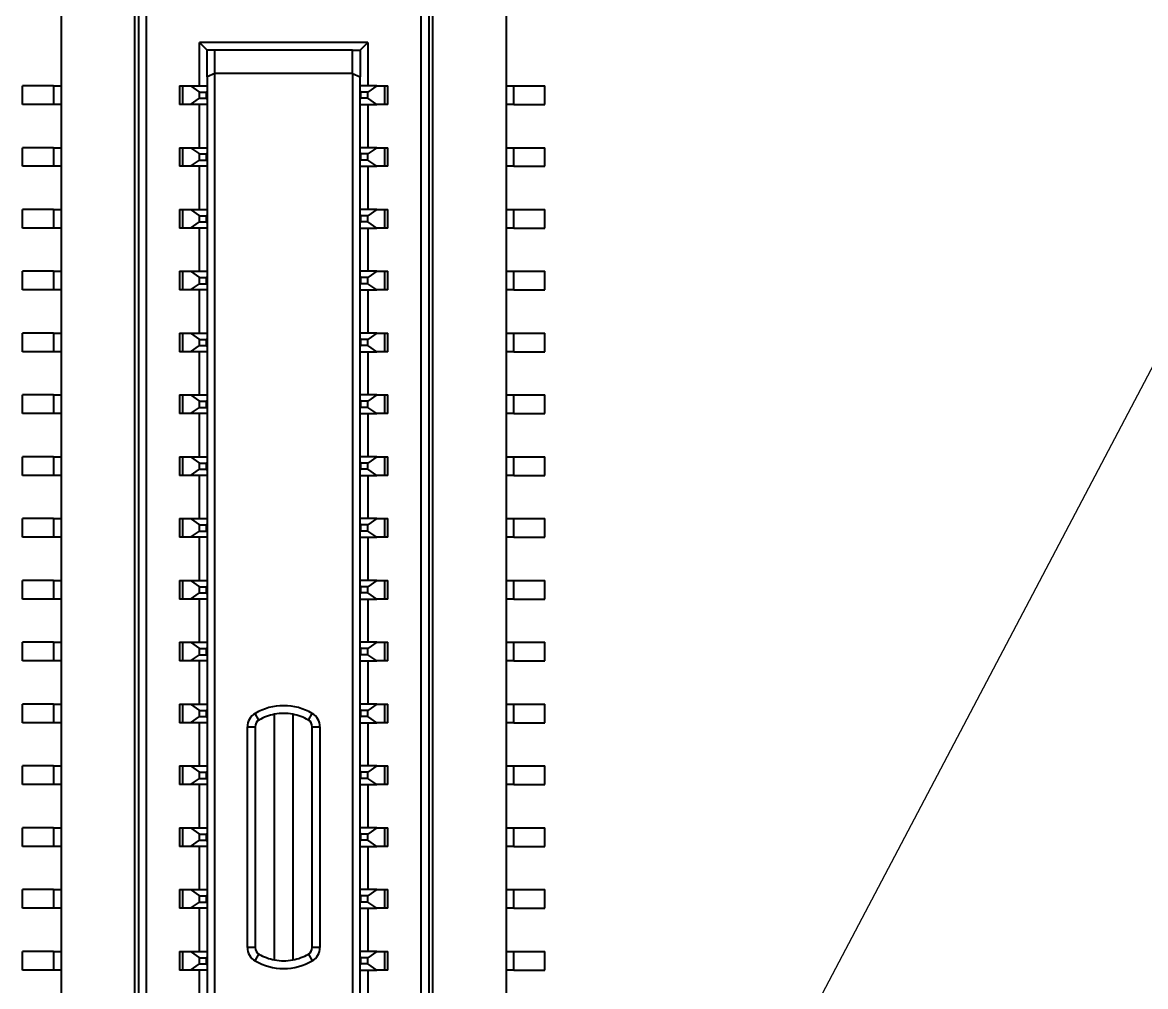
# Model space of a CAD drawing. Header units: millimetres. Extents: x 15 to 205, y 5 to 292.
# Drawn here: x 115.67 to 122.94, y 239.01 to 245.24 of the extents above; entities that cross this region are included whole.
import ezdxf

# ---------------------------------------------------------------- set-up
doc = ezdxf.new("R2010")
doc.units = ezdxf.units.MM
doc.layers.add('Annotations', color=7, linetype='Continuous')
doc.layers.add('Geometries', color=7, linetype='Continuous')
doc.dimstyles.new('ISO-25', dxfattribs={"dimtxt": 2.5, "dimasz": 2.5, "dimexe": 1.25, "dimexo": 0.625, "dimtad": 1, "dimtxsty": 'Standard', "dimcen": 2.5, "dimadec": 0, "dimazin": 0, "dimtfac": 1, "dimtmove": 0, "dimatfit": 3, "dimfxl": 1, "dimarcsym": 0})

msp = doc.modelspace()

# ---------------------------------------------------------------- linework, layer by layer
at = {"layer": 'Geometries', "linetype": 'Continuous', "lineweight": 40}
for p, q in [((116.4693, 245.7223), (116.4693, 224.2223)), ((118.2493, 224.2223), (118.2493, 245.7223)), ((115.9193, 245.3723), (115.9193, 244.8323)), ((116.3943, 245.3723), (116.3943, 224.5723)), ((116.4193, 245.3723), (116.4193, 224.5723)), ((118.2993, 245.3723), (118.2993, 224.5723)), ((118.3243, 224.5723), (118.3243, 245.3723)), ((118.7993, 245.3723), (118.7993, 244.8323)), ((116.8143, 244.8323), (116.8143, 245.1123)), ((117.9043, 245.1123), (116.8143, 245.1123)), ((116.8143, 245.1123), (116.8643, 245.0623)), ((117.9043, 245.1123), (117.8543, 245.0623)), ((117.9043, 245.1123), (117.9043, 244.8323)), ((116.9143, 245.0623), (116.8643, 245.0623)), ((116.8643, 244.8915), (116.8643, 245.0623)), ((117.8043, 245.0623), (116.9143, 245.0623)), ((116.9143, 244.9123), (116.9143, 245.0623)), ((117.8043, 245.0623), (117.8543, 245.0623)), ((117.8043, 244.9123), (117.8043, 245.0623)), ((117.8543, 245.0623), (117.8543, 244.8915)), ((116.9143, 244.9123), (116.8643, 244.8915)), ((116.8643, 244.8915), (116.8643, 244.8323)), ((117.8043, 244.9123), (116.9143, 244.9123)), ((116.9143, 225.0323), (116.9143, 244.9123)), ((117.8043, 244.9123), (117.8043, 225.0323)), ((117.8043, 244.9123), (117.8543, 244.8915)), ((117.8543, 244.8323), (117.8543, 244.8915)), ((115.8693, 244.8323), (115.6693, 244.8323)), ((115.6693, 244.7123), (115.6693, 244.8323)), ((115.8693, 244.8323), (115.9193, 244.8323)), ((115.8693, 244.8323), (115.8693, 244.7123)), ((115.9193, 244.8323), (115.9193, 244.7123)), ((116.6843, 244.8323), (116.6843, 244.7123)), ((116.6843, 244.8323), (116.706, 244.8323)), ((116.706, 244.8323), (116.7556, 244.8323)), ((116.706, 244.7123), (116.706, 244.8323)), ((116.7556, 244.8323), (116.8143, 244.8323)), ((116.7556, 244.8323), (116.8143, 244.7923)), ((116.8143, 244.8323), (116.8643, 244.8323)), ((116.8593, 244.7923), (116.8643, 244.7982)), ((116.8643, 244.8323), (116.8643, 244.7982)), ((116.8643, 244.7982), (116.8643, 244.7463)), ((117.9043, 244.8323), (117.8543, 244.8323)), ((117.8543, 244.7982), (117.8543, 244.8323)), ((117.8593, 244.7923), (117.8543, 244.7982)), ((117.8543, 244.7463), (117.8543, 244.7982)), ((117.9631, 244.8323), (117.9043, 244.8323)), ((117.9631, 244.8323), (117.9043, 244.7923)), ((117.9631, 244.8323), (118.0126, 244.8323)), ((118.0126, 244.8323), (118.0126, 244.7123)), ((118.0126, 244.8323), (118.0343, 244.8323)), ((118.0343, 244.7123), (118.0343, 244.8323)), ((118.7993, 244.8323), (118.8493, 244.8323)), ((118.7993, 244.8323), (118.7993, 244.7123)), ((118.8493, 244.7123), (118.8493, 244.8323)), ((118.8493, 244.8323), (119.0493, 244.8323)), ((119.0493, 244.7123), (119.0493, 244.8323)), ((116.7556, 244.7123), (116.8143, 244.7523)), ((116.8143, 244.7923), (116.8593, 244.7923)), ((116.8143, 244.7523), (116.8143, 244.7923)), ((116.8143, 244.7523), (116.8593, 244.7523)), ((116.8593, 244.7523), (116.8593, 244.7923)), ((116.8593, 244.7523), (116.8643, 244.7463)), ((116.8643, 244.7463), (116.8643, 244.7123)), ((117.8593, 244.7523), (117.8543, 244.7463)), ((117.8543, 244.7123), (117.8543, 244.7463)), ((117.9043, 244.7923), (117.8593, 244.7923)), ((117.8593, 244.7523), (117.8593, 244.7923)), ((117.9043, 244.7523), (117.8593, 244.7523)), ((117.9043, 244.7523), (117.9043, 244.7923)), ((117.9631, 244.7123), (117.9043, 244.7523)), ((115.8693, 244.7123), (115.6693, 244.7123)), ((115.9193, 244.7123), (115.8693, 244.7123)), ((115.9193, 244.7123), (115.9193, 244.4323)), ((116.706, 244.7123), (116.6843, 244.7123)), ((116.7556, 244.7123), (116.706, 244.7123)), ((116.8143, 244.7123), (116.7556, 244.7123)), ((116.8143, 244.4323), (116.8143, 244.7123)), ((116.8643, 244.7123), (116.8143, 244.7123)), ((116.8643, 244.7123), (116.8643, 244.4323)), ((117.8543, 244.7123), (117.9043, 244.7123)), ((117.8543, 244.4323), (117.8543, 244.7123)), ((117.9043, 244.7123), (117.9631, 244.7123)), ((117.9043, 244.7123), (117.9043, 244.4323)), ((118.0126, 244.7123), (117.9631, 244.7123)), ((118.0343, 244.7123), (118.0126, 244.7123)), ((118.7993, 244.7123), (118.7993, 244.4323)), ((118.8493, 244.7123), (118.7993, 244.7123)), ((118.8493, 244.7123), (119.0493, 244.7123)), ((115.8693, 244.4323), (115.6693, 244.4323)), ((115.6693, 244.3123), (115.6693, 244.4323)), ((115.8693, 244.4323), (115.8693, 244.3123)), ((115.8693, 244.4323), (115.9193, 244.4323)), ((115.9193, 244.4323), (115.9193, 244.3123)), ((116.6843, 244.4323), (116.6843, 244.3123)), ((116.6843, 244.4323), (116.706, 244.4323)), ((116.706, 244.4323), (116.7556, 244.4323)), ((116.706, 244.3123), (116.706, 244.4323)), ((116.7556, 244.4323), (116.8143, 244.4323)), ((116.7556, 244.4323), (116.8143, 244.3923)), ((116.8143, 244.4323), (116.8643, 244.4323)), ((116.8143, 244.3923), (116.8593, 244.3923)), ((116.8143, 244.3523), (116.8143, 244.3923)), ((116.8593, 244.3923), (116.8643, 244.3982)), ((116.8593, 244.3523), (116.8593, 244.3923)), ((116.8643, 244.4323), (116.8643, 244.3982)), ((116.8643, 244.3982), (116.8643, 244.3463)), ((117.9043, 244.4323), (117.8543, 244.4323)), ((117.8543, 244.3982), (117.8543, 244.4323)), ((117.8593, 244.3923), (117.8543, 244.3982)), ((117.8543, 244.3463), (117.8543, 244.3982)), ((117.8593, 244.3523), (117.8593, 244.3923)), ((117.9043, 244.3923), (117.8593, 244.3923)), ((117.9631, 244.4323), (117.9043, 244.4323)), ((117.9631, 244.4323), (117.9043, 244.3923)), ((117.9043, 244.3523), (117.9043, 244.3923)), ((117.9631, 244.4323), (118.0127, 244.4323)), ((118.0127, 244.4323), (118.0343, 244.4323)), ((118.0127, 244.4323), (118.0127, 244.3123)), ((118.0343, 244.3123), (118.0343, 244.4323)), ((118.7993, 244.4323), (118.8493, 244.4323)), ((118.7993, 244.4323), (118.7993, 244.3123)), ((118.8493, 244.3123), (118.8493, 244.4323)), ((118.8493, 244.4323), (119.0493, 244.4323)), ((119.0493, 244.3123), (119.0493, 244.4323)), ((115.8693, 244.3123), (115.6693, 244.3123)), ((115.9193, 244.3123), (115.8693, 244.3123)), ((115.9193, 244.3123), (115.9193, 244.0323)), ((116.706, 244.3123), (116.6843, 244.3123)), ((116.7556, 244.3123), (116.706, 244.3123)), ((116.7556, 244.3123), (116.8143, 244.3523)), ((116.8143, 244.3123), (116.7556, 244.3123)), ((116.8143, 244.3523), (116.8593, 244.3523)), ((116.8143, 244.0323), (116.8143, 244.3123)), ((116.8643, 244.3123), (116.8143, 244.3123)), ((116.8593, 244.3523), (116.8643, 244.3463)), ((116.8643, 244.3463), (116.8643, 244.3123)), ((116.8643, 244.3123), (116.8643, 244.0323)), ((117.8593, 244.3523), (117.8543, 244.3463)), ((117.8543, 244.3123), (117.8543, 244.3463)), ((117.8543, 244.3123), (117.9043, 244.3123)), ((117.8543, 244.0323), (117.8543, 244.3123)), ((117.9043, 244.3523), (117.8593, 244.3523)), ((117.9631, 244.3123), (117.9043, 244.3523)), ((117.9043, 244.3123), (117.9043, 244.0323)), ((117.9043, 244.3123), (117.9631, 244.3123)), ((118.0127, 244.3123), (117.9631, 244.3123)), ((118.0343, 244.3123), (118.0127, 244.3123)), ((118.7993, 244.3123), (118.7993, 244.0323)), ((118.8493, 244.3123), (118.7993, 244.3123)), ((118.8493, 244.3123), (119.0493, 244.3123)), ((115.6693, 243.9123), (115.6693, 244.0323)), ((115.8693, 244.0323), (115.6693, 244.0323)), ((115.8693, 244.0323), (115.9193, 244.0323)), ((115.8693, 244.0323), (115.8693, 243.9123)), ((115.9193, 244.0323), (115.9193, 243.9123)), ((116.6843, 244.0323), (116.706, 244.0323)), ((116.6843, 244.0323), (116.6843, 243.9123)), ((116.706, 243.9123), (116.706, 244.0323)), ((116.706, 244.0323), (116.7556, 244.0323)), ((116.7556, 244.0323), (116.8143, 244.0323)), ((116.7556, 244.0323), (116.8143, 243.9923)), ((116.8143, 244.0323), (116.8643, 244.0323)), ((116.8643, 244.0323), (116.8643, 243.9982)), ((117.9043, 244.0323), (117.8543, 244.0323)), ((117.8543, 243.9982), (117.8543, 244.0323)), ((117.9631, 244.0323), (117.9043, 244.0323)), ((117.9631, 244.0323), (117.9043, 243.9923)), ((117.9631, 244.0323), (118.0126, 244.0323)), ((118.0126, 244.0323), (118.0343, 244.0323)), ((118.0126, 244.0323), (118.0127, 243.9123)), ((118.0343, 243.9123), (118.0343, 244.0323)), ((118.7993, 244.0323), (118.8493, 244.0323)), ((118.7993, 244.0323), (118.7993, 243.9123)), ((118.8493, 244.0323), (119.0493, 244.0323)), ((118.8493, 243.9123), (118.8493, 244.0323)), ((119.0493, 243.9123), (119.0493, 244.0323)), ((116.7556, 243.9123), (116.8143, 243.9523)), ((116.8143, 243.9523), (116.8143, 243.9923)), ((116.8143, 243.9923), (116.8593, 243.9923)), ((116.8143, 243.9523), (116.8593, 243.9523)), ((116.8593, 243.9923), (116.8643, 243.9982)), ((116.8593, 243.9523), (116.8593, 243.9923)), ((116.8593, 243.9523), (116.8643, 243.9463)), ((116.8643, 243.9982), (116.8643, 243.9463)), ((116.8643, 243.9463), (116.8643, 243.9123)), ((117.8593, 243.9923), (117.8543, 243.9982)), ((117.8543, 243.9463), (117.8543, 243.9982)), ((117.8593, 243.9523), (117.8543, 243.9463)), ((117.8543, 243.9123), (117.8543, 243.9463)), ((117.8593, 243.9523), (117.8593, 243.9923)), ((117.9043, 243.9923), (117.8593, 243.9923)), ((117.9043, 243.9523), (117.8593, 243.9523)), ((117.9043, 243.9523), (117.9043, 243.9923)), ((117.9631, 243.9123), (117.9043, 243.9523)), ((115.8693, 243.9123), (115.6693, 243.9123)), ((115.9193, 243.9123), (115.8693, 243.9123)), ((115.9193, 243.9123), (115.9193, 243.6323)), ((116.706, 243.9123), (116.6843, 243.9123)), ((116.7556, 243.9123), (116.706, 243.9123)), ((116.8143, 243.9123), (116.7556, 243.9123)), ((116.8143, 243.6323), (116.8143, 243.9123)), ((116.8643, 243.9123), (116.8143, 243.9123)), ((116.8643, 243.9123), (116.8643, 243.6323)), ((117.8543, 243.9123), (117.9043, 243.9123)), ((117.8543, 243.6323), (117.8543, 243.9123)), ((117.9043, 243.9123), (117.9631, 243.9123)), ((117.9043, 243.9123), (117.9043, 243.6323)), ((118.0127, 243.9123), (117.9631, 243.9123)), ((118.0343, 243.9123), (118.0127, 243.9123)), ((118.8493, 243.9123), (118.7993, 243.9123)), ((118.7993, 243.9123), (118.7993, 243.6323)), ((118.8493, 243.9123), (119.0493, 243.9123)), ((115.6693, 243.5123), (115.6693, 243.6323)), ((115.8693, 243.6323), (115.6693, 243.6323)), ((115.8693, 243.6323), (115.9193, 243.6323)), ((115.8693, 243.6323), (115.8693, 243.5123)), ((115.9193, 243.6323), (115.9193, 243.5123)), ((116.6843, 243.6323), (116.6843, 243.5123)), ((116.6843, 243.6323), (116.706, 243.6323)), ((116.706, 243.5123), (116.706, 243.6323)), ((116.706, 243.6323), (116.7556, 243.6323)), ((116.7556, 243.6323), (116.8143, 243.5923)), ((116.7556, 243.6323), (116.8143, 243.6323)), ((116.8143, 243.6323), (116.8643, 243.6323)), ((116.8143, 243.5923), (116.8593, 243.5923)), ((116.8143, 243.5523), (116.8143, 243.5923)), ((116.8593, 243.5923), (116.8643, 243.5982)), ((116.8593, 243.5523), (116.8593, 243.5923)), ((116.8643, 243.6323), (116.8643, 243.5982)), ((116.8643, 243.5982), (116.8643, 243.5463)), ((117.9043, 243.6323), (117.8543, 243.6323)), ((117.8543, 243.5982), (117.8543, 243.6323)), ((117.8593, 243.5923), (117.8543, 243.5982)), ((117.8543, 243.5463), (117.8543, 243.5982)), ((117.9043, 243.5923), (117.8593, 243.5923)), ((117.8593, 243.5523), (117.8593, 243.5923)), ((117.9631, 243.6323), (117.9043, 243.6323)), ((117.9631, 243.6323), (117.9043, 243.5923)), ((117.9043, 243.5523), (117.9043, 243.5923)), ((117.9631, 243.6323), (118.0127, 243.6323)), ((118.0127, 243.6323), (118.0343, 243.6323)), ((118.0127, 243.6323), (118.0127, 243.5123)), ((118.0343, 243.5123), (118.0343, 243.6323)), ((118.7993, 243.6323), (118.7993, 243.5123)), ((118.7993, 243.6323), (118.8493, 243.6323)), ((118.8493, 243.6323), (119.0493, 243.6323)), ((118.8493, 243.5123), (118.8493, 243.6323)), ((119.0493, 243.5123), (119.0493, 243.6323)), ((115.8693, 243.5123), (115.6693, 243.5123)), ((115.9193, 243.5123), (115.8693, 243.5123)), ((115.9193, 243.5123), (115.9193, 243.2323)), ((116.706, 243.5123), (116.6843, 243.5123)), ((116.7556, 243.5123), (116.706, 243.5123)), ((116.7556, 243.5123), (116.8143, 243.5523)), ((116.8143, 243.5123), (116.7556, 243.5123)), ((116.8143, 243.5523), (116.8593, 243.5523)), ((116.8143, 243.2323), (116.8143, 243.5123)), ((116.8643, 243.5123), (116.8143, 243.5123)), ((116.8593, 243.5523), (116.8643, 243.5463)), ((116.8643, 243.5463), (116.8643, 243.5123)), ((116.8643, 243.5123), (116.8643, 243.2323)), ((117.8593, 243.5523), (117.8543, 243.5463)), ((117.8543, 243.5123), (117.8543, 243.5463)), ((117.8543, 243.5123), (117.9043, 243.5123)), ((117.8543, 243.2323), (117.8543, 243.5123)), ((117.9043, 243.5523), (117.8593, 243.5523)), ((117.9631, 243.5123), (117.9043, 243.5523)), ((117.9043, 243.5123), (117.9043, 243.2323)), ((117.9043, 243.5123), (117.9631, 243.5123)), ((118.0127, 243.5123), (117.9631, 243.5123)), ((118.0343, 243.5123), (118.0127, 243.5123)), ((118.8493, 243.5123), (118.7993, 243.5123)), ((118.7993, 243.5123), (118.7993, 243.2323)), ((118.8493, 243.5123), (119.0493, 243.5123)), ((115.8693, 243.2323), (115.6693, 243.2323)), ((115.6693, 243.1123), (115.6693, 243.2323)), ((115.8693, 243.2323), (115.8693, 243.1123)), ((115.8693, 243.2323), (115.9193, 243.2323)), ((115.9193, 243.2323), (115.9193, 243.1123)), ((116.6843, 243.2323), (116.6843, 243.1123)), ((116.6843, 243.2323), (116.706, 243.2323)), ((116.706, 243.2323), (116.7556, 243.2323)), ((116.706, 243.1123), (116.706, 243.2323)), ((116.7556, 243.2323), (116.8143, 243.1923)), ((116.7556, 243.2323), (116.8143, 243.2323)), ((116.8143, 243.2323), (116.8643, 243.2323)), ((116.8643, 243.2323), (116.8643, 243.1982)), ((117.9043, 243.2323), (117.8543, 243.2323)), ((117.8543, 243.1982), (117.8543, 243.2323)), ((117.9631, 243.2323), (117.9043, 243.2323)), ((117.9631, 243.2323), (117.9043, 243.1923)), ((117.9631, 243.2323), (118.0127, 243.2323)), ((118.0127, 243.2323), (118.0343, 243.2323)), ((118.0127, 243.2323), (118.0127, 243.1123)), ((118.0343, 243.1123), (118.0343, 243.2323)), ((118.7993, 243.2323), (118.7993, 243.1123)), ((118.7993, 243.2323), (118.8493, 243.2323)), ((118.8493, 243.2323), (119.0493, 243.2323)), ((118.8493, 243.1123), (118.8493, 243.2323)), ((119.0493, 243.1123), (119.0493, 243.2323)), ((116.7556, 243.1123), (116.8143, 243.1523)), ((116.8143, 243.1523), (116.8143, 243.1923)), ((116.8143, 243.1923), (116.8593, 243.1923)), ((116.8143, 243.1523), (116.8593, 243.1523)), ((116.8593, 243.1923), (116.8643, 243.1982)), ((116.8593, 243.1523), (116.8593, 243.1923)), ((116.8593, 243.1523), (116.8643, 243.1463)), ((116.8643, 243.1982), (116.8643, 243.1463)), ((116.8643, 243.1463), (116.8643, 243.1123)), ((117.8593, 243.1923), (117.8543, 243.1982)), ((117.8543, 243.1463), (117.8543, 243.1982)), ((117.8593, 243.1523), (117.8543, 243.1463)), ((117.8543, 243.1123), (117.8543, 243.1463)), ((117.9043, 243.1923), (117.8593, 243.1923)), ((117.8593, 243.1523), (117.8593, 243.1923)), ((117.9043, 243.1523), (117.8593, 243.1523)), ((117.9043, 243.1523), (117.9043, 243.1923)), ((117.9631, 243.1123), (117.9043, 243.1523)), ((115.8693, 243.1123), (115.6693, 243.1123)), ((115.9193, 243.1123), (115.8693, 243.1123)), ((115.9193, 243.1123), (115.9193, 242.8323)), ((116.706, 243.1123), (116.6843, 243.1123)), ((116.7556, 243.1123), (116.706, 243.1123)), ((116.8143, 243.1123), (116.7556, 243.1123)), ((116.8143, 242.8323), (116.8143, 243.1123)), ((116.8643, 243.1123), (116.8143, 243.1123)), ((116.8643, 243.1123), (116.8643, 242.8323)), ((117.8543, 243.1123), (117.9043, 243.1123)), ((117.8543, 242.8323), (117.8543, 243.1123)), ((117.9043, 243.1123), (117.9631, 243.1123)), ((117.9043, 243.1123), (117.9043, 242.8323)), ((118.0127, 243.1123), (117.9631, 243.1123)), ((118.0343, 243.1123), (118.0127, 243.1123)), ((118.8493, 243.1123), (118.7993, 243.1123)), ((118.7993, 243.1123), (118.7993, 242.8323)), ((118.8493, 243.1123), (119.0493, 243.1123)), ((115.8693, 242.8323), (115.6693, 242.8323)), ((115.6693, 242.7123), (115.6693, 242.8323)), ((115.8693, 242.8323), (115.9193, 242.8323)), ((115.8693, 242.8323), (115.8693, 242.7123)), ((115.9193, 242.8323), (115.9193, 242.7123)), ((116.6843, 242.8323), (116.7061, 242.8323)), ((116.6843, 242.8323), (116.6843, 242.7123)), ((116.706, 242.7123), (116.7061, 242.8323)), ((116.7061, 242.8323), (116.7556, 242.8323)), ((116.7556, 242.8323), (116.8143, 242.8323)), ((116.7556, 242.8323), (116.8143, 242.7923)), ((116.8143, 242.8323), (116.8643, 242.8323)), ((116.8143, 242.7923), (116.8593, 242.7923)), ((116.8143, 242.7523), (116.8143, 242.7923)), ((116.8593, 242.7923), (116.8643, 242.7982)), ((116.8593, 242.7523), (116.8593, 242.7923)), ((116.8643, 242.8323), (116.8643, 242.7982)), ((116.8643, 242.7982), (116.8643, 242.7463)), ((117.9043, 242.8323), (117.8543, 242.8323)), ((117.8543, 242.7982), (117.8543, 242.8323)), ((117.8593, 242.7923), (117.8543, 242.7982)), ((117.8543, 242.7463), (117.8543, 242.7982)), ((117.9043, 242.7923), (117.8593, 242.7923)), ((117.8593, 242.7523), (117.8593, 242.7923)), ((117.9631, 242.8323), (117.9043, 242.8323)), ((117.9631, 242.8323), (117.9043, 242.7923)), ((117.9043, 242.7523), (117.9043, 242.7923)), ((117.9631, 242.8323), (118.0126, 242.8323)), ((118.0126, 242.8323), (118.0343, 242.8323)), ((118.0126, 242.8323), (118.0127, 242.7123)), ((118.0343, 242.7123), (118.0343, 242.8323)), ((118.7993, 242.8323), (118.8493, 242.8323)), ((118.7993, 242.8323), (118.7993, 242.7123)), ((118.8493, 242.7123), (118.8493, 242.8323)), ((118.8493, 242.8323), (119.0493, 242.8323)), ((119.0493, 242.7123), (119.0493, 242.8323)), ((115.8693, 242.7123), (115.6693, 242.7123)), ((115.9193, 242.7123), (115.8693, 242.7123)), ((115.9193, 242.7123), (115.9193, 242.4323)), ((116.706, 242.7123), (116.6843, 242.7123)), ((116.7556, 242.7123), (116.706, 242.7123)), ((116.7556, 242.7123), (116.8143, 242.7523)), ((116.8143, 242.7123), (116.7556, 242.7123)), ((116.8143, 242.7523), (116.8593, 242.7523)), ((116.8143, 242.4323), (116.8143, 242.7123)), ((116.8643, 242.7123), (116.8143, 242.7123)), ((116.8593, 242.7523), (116.8643, 242.7463)), ((116.8643, 242.7463), (116.8643, 242.7123)), ((116.8643, 242.7123), (116.8643, 242.4323)), ((117.8593, 242.7523), (117.8543, 242.7463)), ((117.8543, 242.7123), (117.8543, 242.7463)), ((117.8543, 242.7123), (117.9043, 242.7123)), ((117.8543, 242.4323), (117.8543, 242.7123)), ((117.9043, 242.7523), (117.8593, 242.7523)), ((117.9631, 242.7123), (117.9043, 242.7523)), ((117.9043, 242.7123), (117.9631, 242.7123)), ((117.9043, 242.7123), (117.9043, 242.4323)), ((118.0127, 242.7123), (117.9631, 242.7123)), ((118.0343, 242.7123), (118.0127, 242.7123)), ((118.8493, 242.7123), (118.7993, 242.7123)), ((118.7993, 242.7123), (118.7993, 242.4323)), ((118.8493, 242.7123), (119.0493, 242.7123)), ((115.8693, 242.4323), (115.6693, 242.4323)), ((115.6693, 242.3123), (115.6693, 242.4323)), ((115.8693, 242.4323), (115.9193, 242.4323)), ((115.8693, 242.4323), (115.8693, 242.3123)), ((115.9193, 242.4323), (115.9193, 242.3123)), ((116.6843, 242.4323), (116.7061, 242.4323)), ((116.6843, 242.4323), (116.6843, 242.3123)), ((116.706, 242.3123), (116.7061, 242.4323)), ((116.7061, 242.4323), (116.7556, 242.4323)), ((116.7556, 242.4323), (116.8143, 242.4323)), ((116.7556, 242.4323), (116.8143, 242.3923)), ((116.8143, 242.4323), (116.8643, 242.4323)), ((116.8643, 242.4323), (116.8643, 242.3982)), ((117.8543, 242.3982), (117.8543, 242.4323)), ((117.9043, 242.4323), (117.8543, 242.4323)), ((117.9631, 242.4323), (117.9043, 242.4323)), ((117.9631, 242.4323), (117.9043, 242.3923)), ((117.9631, 242.4323), (118.0127, 242.4323)), ((118.0127, 242.4323), (118.0127, 242.3123)), ((118.0127, 242.4323), (118.0343, 242.4323)), ((118.0343, 242.3123), (118.0343, 242.4323)), ((118.7993, 242.4323), (118.8493, 242.4323)), ((118.7993, 242.4323), (118.7993, 242.3123)), ((118.8493, 242.4323), (119.0493, 242.4323)), ((118.8493, 242.3123), (118.8493, 242.4323)), ((119.0493, 242.3123), (119.0493, 242.4323)), ((116.7556, 242.3123), (116.8143, 242.3523)), ((116.8143, 242.3923), (116.8593, 242.3923)), ((116.8143, 242.3523), (116.8143, 242.3923)), ((116.8143, 242.3523), (116.8593, 242.3523)), ((116.8593, 242.3923), (116.8643, 242.3982)), ((116.8593, 242.3523), (116.8593, 242.3923)), ((116.8593, 242.3523), (116.8643, 242.3463)), ((116.8643, 242.3982), (116.8643, 242.3463)), ((116.8643, 242.3463), (116.8643, 242.3123)), ((117.8593, 242.3923), (117.8543, 242.3982)), ((117.8543, 242.3463), (117.8543, 242.3982)), ((117.8593, 242.3523), (117.8543, 242.3463)), ((117.8543, 242.3123), (117.8543, 242.3463)), ((117.8593, 242.3523), (117.8593, 242.3923)), ((117.9043, 242.3923), (117.8593, 242.3923)), ((117.9043, 242.3523), (117.8593, 242.3523)), ((117.9043, 242.3523), (117.9043, 242.3923)), ((117.9631, 242.3123), (117.9043, 242.3523)), ((115.8693, 242.3123), (115.6693, 242.3123)), ((115.9193, 242.3123), (115.8693, 242.3123)), ((115.9193, 242.3123), (115.9193, 242.0323)), ((116.706, 242.3123), (116.6843, 242.3123)), ((116.7556, 242.3123), (116.706, 242.3123)), ((116.8143, 242.3123), (116.7556, 242.3123)), ((116.8143, 242.0323), (116.8143, 242.3123)), ((116.8643, 242.3123), (116.8143, 242.3123)), ((116.8643, 242.3123), (116.8643, 242.0323)), ((117.8543, 242.3123), (117.9043, 242.3123)), ((117.8543, 242.0323), (117.8543, 242.3123)), ((117.9043, 242.3123), (117.9631, 242.3123)), ((117.9043, 242.3123), (117.9043, 242.0323)), ((118.0127, 242.3123), (117.9631, 242.3123)), ((118.0343, 242.3123), (118.0127, 242.3123)), ((118.8493, 242.3123), (118.7993, 242.3123)), ((118.7993, 242.3123), (118.7993, 242.0323)), ((118.8493, 242.3123), (119.0493, 242.3123)), ((115.8693, 242.0323), (115.6693, 242.0323)), ((115.6693, 241.9123), (115.6693, 242.0323)), ((115.8693, 242.0323), (115.9193, 242.0323)), ((115.8693, 242.0323), (115.8693, 241.9123)), ((115.9193, 242.0323), (115.9193, 241.9123)), ((116.6843, 242.0323), (116.706, 242.0323)), ((116.6843, 242.0323), (116.6843, 241.9123)), ((116.706, 241.9123), (116.706, 242.0323)), ((116.706, 242.0323), (116.7556, 242.0323)), ((116.7556, 242.0323), (116.8143, 242.0323)), ((116.7556, 242.0323), (116.8143, 241.9923)), ((116.8143, 242.0323), (116.8643, 242.0323)), ((116.8143, 241.9923), (116.8593, 241.9923)), ((116.8143, 241.9523), (116.8143, 241.9923)), ((116.8593, 241.9923), (116.8643, 241.9982)), ((116.8593, 241.9523), (116.8593, 241.9923)), ((116.8643, 242.0323), (116.8643, 241.9982)), ((116.8643, 241.9982), (116.8643, 241.9463)), ((117.8543, 241.9982), (117.8543, 242.0323)), ((117.9043, 242.0323), (117.8543, 242.0323)), ((117.8593, 241.9923), (117.8543, 241.9982)), ((117.8543, 241.9463), (117.8543, 241.9982)), ((117.9043, 241.9923), (117.8593, 241.9923)), ((117.8593, 241.9523), (117.8593, 241.9923)), ((117.9631, 242.0323), (117.9043, 242.0323)), ((117.9631, 242.0323), (117.9043, 241.9923)), ((117.9043, 241.9523), (117.9043, 241.9923)), ((117.9631, 242.0323), (118.0127, 242.0323)), ((118.0127, 242.0323), (118.0127, 241.9123)), ((118.0127, 242.0323), (118.0343, 242.0323)), ((118.0343, 241.9123), (118.0343, 242.0323)), ((118.7993, 242.0323), (118.8493, 242.0323)), ((118.7993, 242.0323), (118.7993, 241.9123)), ((118.8493, 242.0323), (119.0493, 242.0323)), ((118.8493, 241.9123), (118.8493, 242.0323)), ((119.0493, 241.9123), (119.0493, 242.0323)), ((115.8693, 241.9123), (115.6693, 241.9123)), ((115.9193, 241.9123), (115.8693, 241.9123)), ((115.9193, 241.9123), (115.9193, 241.6323)), ((116.706, 241.9123), (116.6843, 241.9123)), ((116.7556, 241.9123), (116.706, 241.9123)), ((116.7556, 241.9123), (116.8143, 241.9523)), ((116.8143, 241.9123), (116.7556, 241.9123)), ((116.8143, 241.9523), (116.8593, 241.9523)), ((116.8143, 241.6323), (116.8143, 241.9123)), ((116.8643, 241.9123), (116.8143, 241.9123)), ((116.8593, 241.9523), (116.8643, 241.9463)), ((116.8643, 241.9463), (116.8643, 241.9123)), ((116.8643, 241.9123), (116.8643, 241.6323)), ((117.8593, 241.9523), (117.8543, 241.9463)), ((117.8543, 241.9123), (117.8543, 241.9463)), ((117.8543, 241.9123), (117.9043, 241.9123)), ((117.8543, 241.6323), (117.8543, 241.9123)), ((117.9043, 241.9523), (117.8593, 241.9523)), ((117.9631, 241.9123), (117.9043, 241.9523)), ((117.9043, 241.9123), (117.9043, 241.6323)), ((117.9043, 241.9123), (117.9631, 241.9123)), ((118.0127, 241.9123), (117.9631, 241.9123)), ((118.0343, 241.9123), (118.0127, 241.9123)), ((118.8493, 241.9123), (118.7993, 241.9123)), ((118.7993, 241.9123), (118.7993, 241.6323)), ((118.8493, 241.9123), (119.0493, 241.9123)), ((115.8693, 241.6323), (115.6693, 241.6323)), ((115.6693, 241.5123), (115.6693, 241.6323)), ((115.8693, 241.6323), (115.8693, 241.5123)), ((115.8693, 241.6323), (115.9193, 241.6323)), ((115.9193, 241.6323), (115.9193, 241.5123)), ((116.6843, 241.6323), (116.6843, 241.5123)), ((116.6843, 241.6323), (116.706, 241.6323)), ((116.7061, 241.5123), (116.706, 241.6323)), ((116.706, 241.6323), (116.7556, 241.6323)), ((116.7556, 241.6323), (116.8143, 241.5923)), ((116.7556, 241.6323), (116.8143, 241.6323)), ((116.8143, 241.6323), (116.8643, 241.6323)), ((116.8643, 241.6323), (116.8643, 241.5982)), ((117.9043, 241.6323), (117.8543, 241.6323)), ((117.8543, 241.5982), (117.8543, 241.6323)), ((117.9631, 241.6323), (117.9043, 241.5923)), ((117.9631, 241.6323), (117.9043, 241.6323)), ((117.9631, 241.6323), (118.0127, 241.6323)), ((118.0127, 241.6323), (118.0126, 241.5123)), ((118.0127, 241.6323), (118.0343, 241.6323)), ((118.0343, 241.5123), (118.0343, 241.6323)), ((118.7993, 241.6323), (118.8493, 241.6323)), ((118.7993, 241.6323), (118.7993, 241.5123)), ((118.8493, 241.6323), (119.0493, 241.6323)), ((118.8493, 241.5123), (118.8493, 241.6323)), ((119.0493, 241.5123), (119.0493, 241.6323)), ((116.7556, 241.5123), (116.8143, 241.5523)), ((116.8143, 241.5523), (116.8143, 241.5923)), ((116.8143, 241.5923), (116.8593, 241.5923)), ((116.8143, 241.5523), (116.8593, 241.5523)), ((116.8593, 241.5923), (116.8643, 241.5982)), ((116.8593, 241.5523), (116.8593, 241.5923)), ((116.8593, 241.5523), (116.8643, 241.5463)), ((116.8643, 241.5982), (116.8643, 241.5463)), ((116.8643, 241.5463), (116.8643, 241.5123)), ((117.8593, 241.5923), (117.8543, 241.5982)), ((117.8543, 241.5463), (117.8543, 241.5982)), ((117.8593, 241.5523), (117.8543, 241.5463)), ((117.8543, 241.5123), (117.8543, 241.5463)), ((117.8593, 241.5523), (117.8593, 241.5923)), ((117.9043, 241.5923), (117.8593, 241.5923)), ((117.9043, 241.5523), (117.8593, 241.5523)), ((117.9043, 241.5523), (117.9043, 241.5923)), ((117.9631, 241.5123), (117.9043, 241.5523)), ((115.8693, 241.5123), (115.6693, 241.5123)), ((115.9193, 241.5123), (115.8693, 241.5123)), ((115.9193, 241.5123), (115.9193, 241.2323)), ((116.7061, 241.5123), (116.6843, 241.5123)), ((116.7556, 241.5123), (116.7061, 241.5123)), ((116.8143, 241.5123), (116.7556, 241.5123)), ((116.8143, 241.2323), (116.8143, 241.5123)), ((116.8643, 241.5123), (116.8143, 241.5123)), ((116.8643, 241.5123), (116.8643, 241.2323)), ((117.8543, 241.2323), (117.8543, 241.5123)), ((117.8543, 241.5123), (117.9043, 241.5123)), ((117.9043, 241.5123), (117.9631, 241.5123)), ((117.9043, 241.5123), (117.9043, 241.2323)), ((118.0126, 241.5123), (117.9631, 241.5123)), ((118.0343, 241.5123), (118.0126, 241.5123)), ((118.8493, 241.5123), (118.7993, 241.5123)), ((118.7993, 241.5123), (118.7993, 241.2323)), ((118.8493, 241.5123), (119.0493, 241.5123)), ((115.8693, 241.2323), (115.6693, 241.2323)), ((115.6693, 241.1123), (115.6693, 241.2323)), ((115.8693, 241.2323), (115.8693, 241.1123)), ((115.8693, 241.2323), (115.9193, 241.2323)), ((115.9193, 241.2323), (115.9193, 241.1123)), ((116.6843, 241.2323), (116.6843, 241.1123)), ((116.6843, 241.2323), (116.7061, 241.2323)), ((116.706, 241.1123), (116.7061, 241.2323)), ((116.7061, 241.2323), (116.7556, 241.2323)), ((116.7556, 241.2323), (116.8143, 241.1923)), ((116.7556, 241.2323), (116.8143, 241.2323)), ((116.8143, 241.2323), (116.8643, 241.2323)), ((116.8143, 241.1523), (116.8143, 241.1923)), ((116.8143, 241.1923), (116.8593, 241.1923)), ((116.8593, 241.1923), (116.8643, 241.1982)), ((116.8593, 241.1523), (116.8593, 241.1923)), ((116.8643, 241.2323), (116.8643, 241.1982)), ((116.8643, 241.1982), (116.8643, 241.1463)), ((117.9043, 241.2323), (117.8543, 241.2323)), ((117.8543, 241.1982), (117.8543, 241.2323)), ((117.8593, 241.1923), (117.8543, 241.1982)), ((117.8543, 241.1463), (117.8543, 241.1982)), ((117.9043, 241.1923), (117.8593, 241.1923)), ((117.8593, 241.1523), (117.8593, 241.1923)), ((117.9631, 241.2323), (117.9043, 241.2323)), ((117.9631, 241.2323), (117.9043, 241.1923)), ((117.9043, 241.1523), (117.9043, 241.1923)), ((117.9631, 241.2323), (118.0127, 241.2323)), ((118.0127, 241.2323), (118.0343, 241.2323)), ((118.0127, 241.2323), (118.0127, 241.1123)), ((118.0343, 241.1123), (118.0343, 241.2323)), ((118.7993, 241.2323), (118.8493, 241.2323)), ((118.7993, 241.2323), (118.7993, 241.1123)), ((118.8493, 241.2323), (119.0493, 241.2323)), ((118.8493, 241.1123), (118.8493, 241.2323)), ((119.0493, 241.1123), (119.0493, 241.2323)), ((115.8693, 241.1123), (115.6693, 241.1123)), ((115.9193, 241.1123), (115.8693, 241.1123)), ((115.9193, 241.1123), (115.9193, 240.8323)), ((116.706, 241.1123), (116.6843, 241.1123)), ((116.7556, 241.1123), (116.706, 241.1123)), ((116.7556, 241.1123), (116.8143, 241.1523)), ((116.8143, 241.1123), (116.7556, 241.1123)), ((116.8143, 241.1523), (116.8593, 241.1523)), ((116.8143, 240.8323), (116.8143, 241.1123)), ((116.8643, 241.1123), (116.8143, 241.1123)), ((116.8593, 241.1523), (116.8643, 241.1463)), ((116.8643, 241.1463), (116.8643, 241.1123)), ((116.8643, 241.1123), (116.8643, 240.8323)), ((117.8593, 241.1523), (117.8543, 241.1463)), ((117.8543, 241.1123), (117.8543, 241.1463)), ((117.8543, 241.1123), (117.9043, 241.1123)), ((117.8543, 240.8323), (117.8543, 241.1123)), ((117.9043, 241.1523), (117.8593, 241.1523)), ((117.9631, 241.1123), (117.9043, 241.1523)), ((117.9043, 241.1123), (117.9631, 241.1123)), ((117.9043, 241.1123), (117.9043, 240.8323)), ((118.0127, 241.1123), (117.9631, 241.1123)), ((118.0343, 241.1123), (118.0127, 241.1123)), ((118.8493, 241.1123), (118.7993, 241.1123)), ((118.7993, 241.1123), (118.7993, 240.8323)), ((118.8493, 241.1123), (119.0493, 241.1123)), ((115.6693, 240.7123), (115.6693, 240.8323)), ((115.8693, 240.8323), (115.6693, 240.8323)), ((115.8693, 240.8323), (115.9193, 240.8323)), ((115.8693, 240.8323), (115.8693, 240.7123)), ((115.9193, 240.8323), (115.9193, 240.7123)), ((116.6843, 240.8323), (116.6843, 240.7123)), ((116.6843, 240.8323), (116.706, 240.8323)), ((116.7061, 240.7123), (116.706, 240.8323)), ((116.706, 240.8323), (116.7556, 240.8323)), ((116.7556, 240.8323), (116.8143, 240.8323)), ((116.7556, 240.8323), (116.8143, 240.7923)), ((116.8143, 240.8323), (116.8643, 240.8323)), ((116.8643, 240.8323), (116.8643, 240.7982)), ((117.9043, 240.8323), (117.8543, 240.8323)), ((117.8543, 240.7982), (117.8543, 240.8323)), ((117.9631, 240.8323), (117.9043, 240.8323)), ((117.9631, 240.8323), (117.9043, 240.7923)), ((117.9631, 240.8323), (118.0127, 240.8323)), ((118.0127, 240.8323), (118.0343, 240.8323)), ((118.0127, 240.8323), (118.0127, 240.7123)), ((118.0343, 240.7123), (118.0343, 240.8323)), ((118.7993, 240.8323), (118.7993, 240.7123)), ((118.7993, 240.8323), (118.8493, 240.8323)), ((118.8493, 240.8323), (119.0493, 240.8323)), ((118.8493, 240.7123), (118.8493, 240.8323)), ((119.0493, 240.7123), (119.0493, 240.8323)), ((116.7556, 240.7123), (116.8143, 240.7523)), ((116.8143, 240.7523), (116.8143, 240.7923)), ((116.8143, 240.7923), (116.8593, 240.7923)), ((116.8143, 240.7523), (116.8593, 240.7523)), ((116.8593, 240.7923), (116.8643, 240.7982)), ((116.8593, 240.7523), (116.8593, 240.7923)), ((116.8593, 240.7523), (116.8643, 240.7463)), ((116.8643, 240.7982), (116.8643, 240.7463)), ((116.8643, 240.7463), (116.8643, 240.7123)), ((117.1993, 240.7294), (117.1743, 240.7727)), ((117.2993, 239.1779), (117.2993, 240.7666)), ((117.4193, 240.7666), (117.4193, 239.1779)), ((117.5193, 240.7294), (117.5443, 240.7727)), ((117.8593, 240.7923), (117.8543, 240.7982)), ((117.8543, 240.7463), (117.8543, 240.7982)), ((117.8593, 240.7523), (117.8543, 240.7463)), ((117.8543, 240.7123), (117.8543, 240.7463)), ((117.9043, 240.7923), (117.8593, 240.7923)), ((117.8593, 240.7523), (117.8593, 240.7923)), ((117.9043, 240.7523), (117.8593, 240.7523)), ((117.9043, 240.7523), (117.9043, 240.7923)), ((117.9631, 240.7123), (117.9043, 240.7523)), ((115.8693, 240.7123), (115.6693, 240.7123)), ((115.9193, 240.7123), (115.8693, 240.7123)), ((115.9193, 240.7123), (115.9193, 240.4323)), ((116.7061, 240.7123), (116.6843, 240.7123)), ((116.7556, 240.7123), (116.7061, 240.7123)), ((116.8143, 240.7123), (116.7556, 240.7123)), ((116.8143, 240.4323), (116.8143, 240.7123)), ((116.8643, 240.7123), (116.8143, 240.7123)), ((116.8643, 240.7123), (116.8643, 240.4323)), ((117.1243, 240.6861), (117.1743, 240.6861)), ((117.1243, 239.2584), (117.1243, 240.6861)), ((117.1743, 240.6861), (117.1743, 239.2584)), ((117.5443, 239.2584), (117.5443, 240.6861)), ((117.5443, 240.6861), (117.5943, 240.6861)), ((117.5943, 240.6861), (117.5943, 239.2584)), ((117.8543, 240.7123), (117.9043, 240.7123)), ((117.8543, 240.4323), (117.8543, 240.7123)), ((117.9043, 240.7123), (117.9631, 240.7123)), ((117.9043, 240.7123), (117.9043, 240.4323)), ((118.0127, 240.7123), (117.9631, 240.7123)), ((118.0343, 240.7123), (118.0127, 240.7123)), ((118.7993, 240.7123), (118.7993, 240.4323)), ((118.8493, 240.7123), (118.7993, 240.7123)), ((118.8493, 240.7123), (119.0493, 240.7123)), ((115.8693, 240.4323), (115.6693, 240.4323)), ((115.6693, 240.3123), (115.6693, 240.4323)), ((115.8693, 240.4323), (115.9193, 240.4323)), ((115.8693, 240.4323), (115.8693, 240.3123)), ((115.9193, 240.4323), (115.9193, 240.3123)), ((116.6843, 240.4323), (116.7061, 240.4323)), ((116.6843, 240.4323), (116.6843, 240.3123)), ((116.706, 240.3123), (116.7061, 240.4323)), ((116.7061, 240.4323), (116.7556, 240.4323)), ((116.7556, 240.4323), (116.8143, 240.3923)), ((116.7556, 240.4323), (116.8143, 240.4323)), ((116.8143, 240.4323), (116.8643, 240.4323)), ((116.8143, 240.3523), (116.8143, 240.3923)), ((116.8143, 240.3923), (116.8593, 240.3923)), ((116.8593, 240.3923), (116.8643, 240.3982)), ((116.8593, 240.3523), (116.8593, 240.3923)), ((116.8643, 240.4323), (116.8643, 240.3982)), ((116.8643, 240.3982), (116.8643, 240.3463)), ((117.9043, 240.4323), (117.8543, 240.4323)), ((117.8543, 240.3982), (117.8543, 240.4323)), ((117.8593, 240.3923), (117.8543, 240.3982)), ((117.8543, 240.3463), (117.8543, 240.3982)), ((117.8593, 240.3523), (117.8593, 240.3923)), ((117.9043, 240.3923), (117.8593, 240.3923)), ((117.9631, 240.4323), (117.9043, 240.3923)), ((117.9631, 240.4323), (117.9043, 240.4323)), ((117.9043, 240.3523), (117.9043, 240.3923)), ((117.9631, 240.4323), (118.0127, 240.4323)), ((118.0127, 240.4323), (118.0126, 240.3123)), ((118.0127, 240.4323), (118.0343, 240.4323)), ((118.0343, 240.3123), (118.0343, 240.4323)), ((118.7993, 240.4323), (118.7993, 240.3123)), ((118.7993, 240.4323), (118.8493, 240.4323)), ((118.8493, 240.4323), (119.0493, 240.4323)), ((118.8493, 240.3123), (118.8493, 240.4323)), ((119.0493, 240.3123), (119.0493, 240.4323)), ((115.8693, 240.3123), (115.6693, 240.3123)), ((115.9193, 240.3123), (115.8693, 240.3123)), ((115.9193, 240.3123), (115.9193, 240.0323)), ((116.706, 240.3123), (116.6843, 240.3123)), ((116.7556, 240.3123), (116.706, 240.3123)), ((116.7556, 240.3123), (116.8143, 240.3523)), ((116.8143, 240.3123), (116.7556, 240.3123)), ((116.8143, 240.3523), (116.8593, 240.3523)), ((116.8143, 240.0323), (116.8143, 240.3123)), ((116.8643, 240.3123), (116.8143, 240.3123)), ((116.8593, 240.3523), (116.8643, 240.3463)), ((116.8643, 240.3463), (116.8643, 240.3123)), ((116.8643, 240.3123), (116.8643, 240.0323)), ((117.8593, 240.3523), (117.8543, 240.3463)), ((117.8543, 240.3123), (117.8543, 240.3463)), ((117.8543, 240.0323), (117.8543, 240.3123)), ((117.8543, 240.3123), (117.9043, 240.3123)), ((117.9043, 240.3523), (117.8593, 240.3523)), ((117.9631, 240.3123), (117.9043, 240.3523)), ((117.9043, 240.3123), (117.9631, 240.3123)), ((117.9043, 240.3123), (117.9043, 240.0323)), ((118.0126, 240.3123), (117.9631, 240.3123)), ((118.0343, 240.3123), (118.0126, 240.3123)), ((118.7993, 240.3123), (118.7993, 240.0323)), ((118.8493, 240.3123), (118.7993, 240.3123)), ((118.8493, 240.3123), (119.0493, 240.3123)), ((115.8693, 240.0323), (115.6693, 240.0323)), ((115.6693, 239.9123), (115.6693, 240.0323)), ((115.8693, 240.0323), (115.9193, 240.0323)), ((115.8693, 240.0323), (115.8693, 239.9123)), ((115.9193, 240.0323), (115.9193, 239.9123)), ((116.6843, 240.0323), (116.706, 240.0323)), ((116.6843, 240.0323), (116.6843, 239.9123)), ((116.706, 239.9123), (116.706, 240.0323)), ((116.706, 240.0323), (116.7556, 240.0323)), ((116.7556, 240.0323), (116.8143, 239.9923)), ((116.7556, 240.0323), (116.8143, 240.0323)), ((116.8143, 240.0323), (116.8643, 240.0323)), ((116.8643, 240.0323), (116.8643, 239.9982)), ((117.9043, 240.0323), (117.8543, 240.0323)), ((117.8543, 239.9982), (117.8543, 240.0323)), ((117.9631, 240.0323), (117.9043, 240.0323)), ((117.9631, 240.0323), (117.9043, 239.9923)), ((117.9631, 240.0323), (118.0127, 240.0323)), ((118.0127, 240.0323), (118.0127, 239.9123)), ((118.0127, 240.0323), (118.0343, 240.0323)), ((118.0343, 239.9123), (118.0343, 240.0323)), ((118.7993, 240.0323), (118.8493, 240.0323)), ((118.7993, 240.0323), (118.7993, 239.9123)), ((118.8493, 240.0323), (119.0493, 240.0323)), ((118.8493, 239.9123), (118.8493, 240.0323)), ((119.0493, 239.9123), (119.0493, 240.0323)), ((116.7556, 239.9123), (116.8143, 239.9523)), ((116.8143, 239.9923), (116.8593, 239.9923)), ((116.8143, 239.9523), (116.8143, 239.9923)), ((116.8143, 239.9523), (116.8593, 239.9523)), ((116.8593, 239.9923), (116.8643, 239.9982)), ((116.8593, 239.9523), (116.8593, 239.9923)), ((116.8593, 239.9523), (116.8643, 239.9463)), ((116.8643, 239.9982), (116.8643, 239.9463)), ((116.8643, 239.9463), (116.8643, 239.9123)), ((117.8593, 239.9923), (117.8543, 239.9982)), ((117.8543, 239.9463), (117.8543, 239.9982)), ((117.8593, 239.9523), (117.8543, 239.9463)), ((117.8543, 239.9123), (117.8543, 239.9463)), ((117.9043, 239.9923), (117.8593, 239.9923)), ((117.8593, 239.9523), (117.8593, 239.9923)), ((117.9043, 239.9523), (117.8593, 239.9523)), ((117.9043, 239.9523), (117.9043, 239.9923)), ((117.9631, 239.9123), (117.9043, 239.9523)), ((115.8693, 239.9123), (115.6693, 239.9123)), ((115.9193, 239.9123), (115.8693, 239.9123)), ((115.9193, 239.9123), (115.9193, 239.6323)), ((116.706, 239.9123), (116.6843, 239.9123)), ((116.7556, 239.9123), (116.706, 239.9123)), ((116.8143, 239.9123), (116.7556, 239.9123)), ((116.8143, 239.6323), (116.8143, 239.9123)), ((116.8643, 239.9123), (116.8143, 239.9123)), ((116.8643, 239.9123), (116.8643, 239.6323)), ((117.8543, 239.6323), (117.8543, 239.9123)), ((117.8543, 239.9123), (117.9043, 239.9123)), ((117.9043, 239.9123), (117.9043, 239.6323)), ((117.9043, 239.9123), (117.9631, 239.9123)), ((118.0127, 239.9123), (117.9631, 239.9123)), ((118.0343, 239.9123), (118.0127, 239.9123)), ((118.8493, 239.9123), (118.7993, 239.9123)), ((118.7993, 239.9123), (118.7993, 239.6323)), ((118.8493, 239.9123), (119.0493, 239.9123)), ((115.8693, 239.6323), (115.6693, 239.6323)), ((115.6693, 239.5123), (115.6693, 239.6323)), ((115.8693, 239.6323), (115.9193, 239.6323)), ((115.8693, 239.6323), (115.8693, 239.5123)), ((115.9193, 239.6323), (115.9193, 239.5123)), ((116.6843, 239.6323), (116.706, 239.6323)), ((116.6843, 239.6323), (116.6843, 239.5123)), ((116.706, 239.6323), (116.7556, 239.6323)), ((116.706, 239.5123), (116.706, 239.6323)), ((116.7556, 239.6323), (116.8143, 239.6323)), ((116.7556, 239.6323), (116.8143, 239.5923)), ((116.8143, 239.6323), (116.8643, 239.6323)), ((116.8143, 239.5923), (116.8593, 239.5923)), ((116.8143, 239.5523), (116.8143, 239.5923)), ((116.8593, 239.5923), (116.8643, 239.5982)), ((116.8593, 239.5523), (116.8593, 239.5923)), ((116.8643, 239.6323), (116.8643, 239.5982)), ((116.8643, 239.5982), (116.8643, 239.5463)), ((117.8543, 239.5982), (117.8543, 239.6323)), ((117.9043, 239.6323), (117.8543, 239.6323)), ((117.8543, 239.5463), (117.8543, 239.5982)), ((117.8593, 239.5923), (117.8543, 239.5982)), ((117.8593, 239.5523), (117.8593, 239.5923)), ((117.9043, 239.5923), (117.8593, 239.5923)), ((117.9631, 239.6323), (117.9043, 239.5923)), ((117.9631, 239.6323), (117.9043, 239.6323)), ((117.9043, 239.5523), (117.9043, 239.5923)), ((117.9631, 239.6323), (118.0127, 239.6323)), ((118.0127, 239.6323), (118.0343, 239.6323)), ((118.0127, 239.6323), (118.0127, 239.5123)), ((118.0343, 239.5123), (118.0343, 239.6323)), ((118.7993, 239.6323), (118.8493, 239.6323)), ((118.7993, 239.6323), (118.7993, 239.5123)), ((118.8493, 239.6323), (119.0493, 239.6323)), ((118.8493, 239.5123), (118.8493, 239.6323)), ((119.0493, 239.5123), (119.0493, 239.6323)), ((115.8693, 239.5123), (115.6693, 239.5123)), ((115.9193, 239.5123), (115.8693, 239.5123)), ((115.9193, 239.5123), (115.9193, 239.2323)), ((116.706, 239.5123), (116.6843, 239.5123)), ((116.7556, 239.5123), (116.706, 239.5123)), ((116.7556, 239.5123), (116.8143, 239.5523)), ((116.8143, 239.5123), (116.7556, 239.5123)), ((116.8143, 239.5523), (116.8593, 239.5523)), ((116.8143, 239.2323), (116.8143, 239.5123)), ((116.8643, 239.5123), (116.8143, 239.5123)), ((116.8593, 239.5523), (116.8643, 239.5463)), ((116.8643, 239.5463), (116.8643, 239.5123)), ((116.8643, 239.5123), (116.8643, 239.2323)), ((117.8593, 239.5523), (117.8543, 239.5463)), ((117.8543, 239.5123), (117.8543, 239.5463)), ((117.8543, 239.5123), (117.9043, 239.5123)), ((117.8543, 239.2323), (117.8543, 239.5123)), ((117.9043, 239.5523), (117.8593, 239.5523)), ((117.9631, 239.5123), (117.9043, 239.5523)), ((117.9043, 239.5123), (117.9043, 239.2323)), ((117.9043, 239.5123), (117.9631, 239.5123)), ((118.0127, 239.5123), (117.9631, 239.5123)), ((118.0343, 239.5123), (118.0127, 239.5123)), ((118.7993, 239.5123), (118.7993, 239.2323)), ((118.8493, 239.5123), (118.7993, 239.5123)), ((118.8493, 239.5123), (119.0493, 239.5123)), ((115.6693, 239.1123), (115.6693, 239.2323)), ((115.8693, 239.2323), (115.6693, 239.2323)), ((115.8693, 239.2323), (115.8693, 239.1123)), ((115.8693, 239.2323), (115.9193, 239.2323)), ((115.9193, 239.2323), (115.9193, 239.1123)), ((116.6843, 239.2323), (116.706, 239.2323)), ((116.6843, 239.2323), (116.6843, 239.1123)), ((116.706, 239.1123), (116.706, 239.2323)), ((116.706, 239.2323), (116.7556, 239.2323)), ((116.7556, 239.2323), (116.8143, 239.2323)), ((116.7556, 239.2323), (116.8143, 239.1923)), ((116.8143, 239.2323), (116.8643, 239.2323)), ((116.8643, 239.2323), (116.8643, 239.1982)), ((117.1743, 239.2584), (117.1243, 239.2584)), ((117.1743, 239.1718), (117.1993, 239.2151)), ((117.5193, 239.2151), (117.5443, 239.1718)), ((117.5943, 239.2584), (117.5443, 239.2584)), ((117.8543, 239.1982), (117.8543, 239.2323)), ((117.9043, 239.2323), (117.8543, 239.2323)), ((117.9631, 239.2323), (117.9043, 239.2323)), ((117.9631, 239.2323), (117.9043, 239.1923)), ((117.9631, 239.2323), (118.0126, 239.2323)), ((118.0126, 239.2323), (118.0343, 239.2323)), ((118.0126, 239.2323), (118.0127, 239.1123)), ((118.0343, 239.1123), (118.0343, 239.2323)), ((118.7993, 239.2323), (118.8493, 239.2323)), ((118.7993, 239.2323), (118.7993, 239.1123)), ((118.8493, 239.1123), (118.8493, 239.2323)), ((118.8493, 239.2323), (119.0493, 239.2323)), ((119.0493, 239.1123), (119.0493, 239.2323)), ((116.7556, 239.1123), (116.8143, 239.1523)), ((116.8143, 239.1923), (116.8593, 239.1923)), ((116.8143, 239.1523), (116.8143, 239.1923)), ((116.8143, 239.1523), (116.8593, 239.1523)), ((116.8593, 239.1923), (116.8643, 239.1982)), ((116.8593, 239.1523), (116.8593, 239.1923)), ((116.8593, 239.1523), (116.8643, 239.1463)), ((116.8643, 239.1982), (116.8643, 239.1463)), ((116.8643, 239.1463), (116.8643, 239.1123)), ((117.8593, 239.1923), (117.8543, 239.1982)), ((117.8543, 239.1463), (117.8543, 239.1982)), ((117.8593, 239.1523), (117.8543, 239.1463)), ((117.8543, 239.1123), (117.8543, 239.1463)), ((117.9043, 239.1923), (117.8593, 239.1923)), ((117.8593, 239.1523), (117.8593, 239.1923)), ((117.9043, 239.1523), (117.8593, 239.1523)), ((117.9043, 239.1523), (117.9043, 239.1923)), ((117.9631, 239.1123), (117.9043, 239.1523)), ((115.8693, 239.1123), (115.6693, 239.1123)), ((115.9193, 239.1123), (115.8693, 239.1123)), ((115.9193, 239.1123), (115.9193, 238.8323)), ((116.706, 239.1123), (116.6843, 239.1123)), ((116.7556, 239.1123), (116.706, 239.1123)), ((116.8143, 239.1123), (116.7556, 239.1123)), ((116.8143, 238.8323), (116.8143, 239.1123)), ((116.8643, 239.1123), (116.8143, 239.1123)), ((116.8643, 239.1123), (116.8643, 238.8323)), ((117.8543, 239.1123), (117.9043, 239.1123)), ((117.8543, 238.8323), (117.8543, 239.1123)), ((117.9043, 239.1123), (117.9631, 239.1123)), ((117.9043, 239.1123), (117.9043, 238.8323)), ((118.0127, 239.1123), (117.9631, 239.1123)), ((118.0343, 239.1123), (118.0127, 239.1123)), ((118.8493, 239.1123), (118.7993, 239.1123)), ((118.7993, 239.1123), (118.7993, 238.8323)), ((118.8493, 239.1123), (119.0493, 239.1123))]:
    msp.add_line(p, q, dxfattribs=at)
for centre, radius, start, end in [((117.3593, 240.4523), 0.37, 60, 120), ((117.2243, 240.6861), 0.1, 120, 180), ((117.2243, 240.6861), 0.05, 120, 180), ((117.3593, 240.4523), 0.32, 100.80692, 120), ((117.3593, 240.4523), 0.32, 79.19308, 100.80692), ((117.3593, 240.4523), 0.32, 60, 79.19308), ((117.4943, 240.6861), 0.05, 0, 60), ((117.4943, 240.6861), 0.1, 0, 60), ((117.2243, 239.2584), 0.1, 180, 240), ((117.2243, 239.2584), 0.05, 180, 240), ((117.3593, 239.4923), 0.32, 240, 259.19308), ((117.3593, 239.4923), 0.32, 280.80692, 300), ((117.4943, 239.2584), 0.05, 300, 0), ((117.4943, 239.2584), 0.1, 300, 0), ((117.3593, 239.4923), 0.37, 240, 300), ((117.3593, 239.4923), 0.32, 259.19308, 280.80692)]:
    msp.add_arc(centre, radius, start, end, dxfattribs=at)

# ---------------------------------------------------------------- leaders
at = {"layer": 'Annotations', "linetype": 'Continuous', "lineweight": 15}
msp.add_leader([(118.8493, 235.1723), (130.2017, 256.7228)], dimstyle='ISO-25', dxfattribs=at)

doc.saveas('drawing.dxf')
